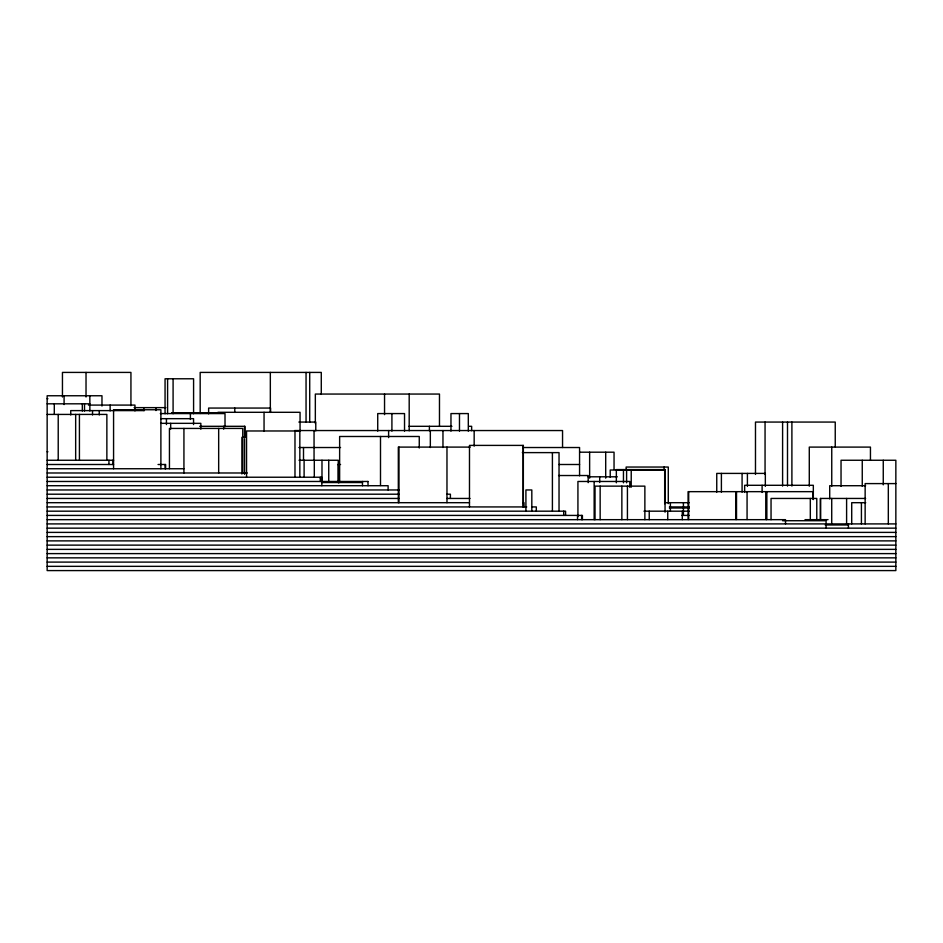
<?xml version="1.0" encoding="UTF-8"?>
<svg xmlns="http://www.w3.org/2000/svg" width="943" height="943" viewBox="0 0 943 943"><rect width="100%" height="100%" fill="white"/><g stroke="black" fill="none" stroke-linecap="round" stroke-linejoin="round"><path stroke-width="1.41" d="M47.15 398.724L47.916 398.724M47.15 403.816L89.88 403.816M88.418 405.089L134.955 405.089L134.955 410.912M134.106 407.635L165.874 407.635M144.432 410.606L70.737 410.606L70.737 414.979M217.939 412.303L300.051 412.303L300.051 431.246M171.591 412.728L218.139 412.728M160.322 413.576L225.012 413.576L225.012 426.802M47.15 414.425L106.865 414.425L106.865 460.255M160.664 418.668L193.551 418.668L193.551 424.562M298.848 422.063L315.775 422.063L315.775 430.88M160.605 423.336L200.835 423.336L200.835 429.195M199.692 426.307L245.003 426.307L245.003 437.623M408.92 426.307L451.933 426.307M468.73 426.307L471.641 426.307L471.641 430.715M294.57 430.55L562.547 430.55L562.547 447.524M246.229 437.34L241.891 437.34L241.891 473.987M470.251 447.1L398.323 447.1L398.323 502.69M298.943 447.524L340.553 447.524M522.776 447.524L579.568 447.524L579.568 475.814M47.15 451.768L47.916 451.768M579.827 452.192L614.046 452.192L614.046 469.508M522.328 452.616L559.034 452.616L559.034 510.917M47.15 460.255L113.62 460.255M299.025 460.255L338.254 460.255L338.254 481.472M47.15 464.498L113.573 464.498M158.047 464.498L165.626 464.498L165.626 468.742M337.606 464.498L340.553 464.498M558.94 464.498L579.568 464.498M47.15 468.742L183.932 468.742M47.15 472.985L247.29 472.985M558.562 475.531L588.184 475.531L588.184 482.651M587.961 476.804L617.311 476.804M47.15 477.229L321.834 477.229L321.834 485.716M320.325 478.29L321.834 478.29M47.15 481.472L368.053 481.472M321.834 482.533L362.477 482.533M895.85 483.594L865.144 483.594L865.144 523.907M47.15 485.716L388.115 485.716L388.115 489.959M865.615 485.716L829.71 485.716L829.71 498.941M47.15 489.959L398.972 489.959M813.42 491.657L688.095 491.657L688.095 519.51M47.15 494.203L398.972 494.203M446.97 494.203L450.4 494.203L450.4 498.446M47.15 498.446L398.972 498.446M446.97 498.446L470.015 498.446M865.615 498.446L820.327 498.446L820.327 519.664M47.15 502.69L469.484 502.69M522.717 502.69L523.966 502.69L523.966 506.933M664.638 502.69L689.262 502.69M865.709 502.69L851.718 502.69L851.718 523.907M47.15 506.933L526.724 506.933M531.817 506.933L536.319 506.933L536.319 511.177M669.389 506.933L689.262 506.933M669.389 507.994L689.262 507.994M47.15 511.177L565.588 511.177L565.588 515.42M643.951 511.177L689.262 511.177M47.15 515.42L582.42 515.42L582.42 519.664M681.777 515.42L689.203 515.42M47.15 519.664L785.519 519.664L785.519 523.907M805.004 519.664L828.048 519.664M782.572 520.725L826.08 520.725L826.08 528.151M47.15 523.907L895.85 523.907M825.231 524.968L848.429 524.968M47.15 528.151L895.85 528.151M47.15 532.394L895.85 532.394M47.15 536.638L895.85 536.638M47.15 540.881L895.85 540.881M47.15 545.125L895.85 545.125M47.15 549.368L895.85 549.368M47.15 553.612L895.85 553.612M47.15 557.855L895.85 557.855M47.15 562.099L895.85 562.099M47.15 566.342L895.85 566.342M888.318 483.594L888.318 523.907M883.261 460.255L883.261 484.843M870.448 460.137L870.448 447.1L809.283 447.1L809.283 486.223M862.256 460.255L862.256 486.293M861.419 502.69L861.419 523.907M848.429 523.907L848.429 528.151M846.602 498.446L846.602 523.907M841.038 486.293L841.038 460.255L895.85 460.255L895.85 570.586L47.15 570.586L47.15 395.754L101.974 395.754L101.974 406.044M835.239 446.793L835.239 422.063L755.484 422.063L755.484 474.435M831.75 447.1L831.75 486.223M831.726 498.446L831.726 523.907M820.646 498.446L820.646 519.664M816.779 519.664L816.779 498.446L771.044 498.446L771.044 519.664M813.326 499.59L813.326 485.291L744.652 485.291L744.652 492.446M812.89 491.657L812.89 498.988M810.32 498.446L810.32 519.664M791.896 422.063L791.896 486.081M787.499 422.063L787.499 486.081M782.596 422.063L782.596 486.081M766.659 491.657L766.659 519.51M766.494 491.657L766.494 519.51M766.022 491.657L766.022 519.51M765.339 486.399L765.339 473.41L716.751 473.41L716.751 492.163M765.056 422.063L765.056 474.435M762.109 485.291L762.109 492.446M747.41 473.41L747.41 486.399M747.068 491.657L747.068 519.51M742.082 473.41L742.082 492.163M736.518 491.657L736.518 519.51M735.799 491.657L735.799 519.51M721.395 473.41L721.395 492.163M688.685 491.657L688.685 519.51M683.416 502.69L683.416 506.933M683.416 507.994L683.416 515.42M682.284 511.177L682.284 519.664M670.39 502.69L670.39 511.177M668.281 503.586L668.281 467.044L626.14 467.044L626.14 469.968M667.75 511.177L667.75 519.664M665.051 512.167L665.051 469.59L616.345 469.59L616.345 482.804M664.933 503.597L664.933 470.015L610.215 470.015L610.215 477.311M664.674 470.015L664.674 503.597M664.084 467.044L664.084 469.968M649.232 511.177L649.232 519.664M644.871 519.664L644.871 486.14L595.033 486.14L595.033 519.664M631.221 469.59L631.221 487.201M629.806 487.342L629.806 481.472L577.929 481.472L577.929 516.729M627.425 486.14L627.425 519.664M626.6 469.59L626.6 482.804M623.464 469.59L623.464 482.804M621.861 486.14L621.861 519.664M605.701 452.192L605.701 478.16M600.149 486.14L600.149 519.664M599.701 476.804L599.701 482.521M594.149 481.472L594.149 519.664M589.634 452.192L589.634 478.16M581.642 515.42L581.642 519.664M577.529 515.42L577.529 519.664M563.702 511.177L563.702 515.42M552.409 452.616L552.409 510.917M531.817 511.177L531.817 489.959L525.911 489.959L525.911 511.177M523.341 506.933L523.341 445.402L469.484 445.402L469.484 506.933M523.153 445.402L523.153 506.933M474.164 430.55L474.164 446.11M468.306 431.14L468.306 413.576L450.966 413.576L450.966 431.14M459.477 413.576L459.477 431.14M446.97 447.1L446.97 502.69M442.962 430.55L442.962 447.524M439.473 426.401L439.473 394.056L315.339 394.056L315.339 423.466M430.338 430.55L430.338 447.524M429.395 426.307L429.395 430.715M419.258 448.019L419.258 436.491L339.633 436.491L339.633 482.592M409.191 394.056L409.191 430.81M404.535 431.14L404.535 413.576L377.73 413.576L377.73 431.14M398.972 447.1L398.972 502.69M391.911 413.576L391.911 431.14M388.61 430.55L388.61 437.623M384.544 394.056L384.544 414.637M380.5 436.491L380.5 485.48M367.982 481.472L368.053 485.716M362.477 481.472L362.477 485.716M338.443 464.498L338.443 482.887M328.742 460.255L328.742 481.472M321.987 460.255L321.987 481.472M321.28 394.422L321.28 372.414L200.175 372.414L200.175 413.494M320.325 477.229L320.325 481.472M314.302 460.255L314.302 477.229M314.054 430.55L314.054 460.255M309.717 372.414L309.717 422.299M306.051 372.414L306.051 422.299M304.106 460.255L304.106 477.229M303.505 447.524L303.505 460.255M299.839 477.229L299.839 430.975L246.547 430.975L246.547 477.229M294.982 430.975L294.982 477.229M270.547 412.421L270.547 408.06L208.627 408.06L208.627 413.871M270.335 372.414L270.335 412.032M264.052 412.303L264.052 431.246M244.555 439.037L244.555 474.294M244.496 426.307L244.496 437.623M242.74 472.985L242.74 428.428L169.445 428.428L169.445 468.671M234.772 408.06L234.772 412.421M223.656 426.307L223.656 429.136M218.67 428.428L218.67 472.985M193.586 413.753L193.586 378.78L165.06 378.78L165.06 413.753M190.392 413.576L190.392 419.446M183.932 428.428L183.932 472.985M173.088 378.78L173.088 413.753M170.671 423.336L170.671 429.195M167.595 378.78L167.595 413.753M166.439 418.668L166.439 424.562M165.108 464.498L165.108 468.742M160.888 468.742L160.888 409.757L113.573 409.757L113.573 468.742M155.949 407.635L155.949 410.559M143.843 407.635L143.843 410.559M130.936 405.679L130.936 372.414L62.45 372.414L62.45 397.003M112.924 460.255L112.924 464.498M110.131 405.089L110.131 410.912M108.94 460.255L108.94 464.498M99.274 410.606L99.274 414.979M92.52 410.606L92.52 414.979M89.821 395.754L89.88 411.054M86.025 372.414L86.025 397.003M84.516 403.816L84.516 411.054M82.324 403.816L82.324 411.054M79.424 414.425L79.424 460.255M75.664 414.425L75.664 460.255M64.089 395.754L64.089 404.571M58.218 414.425L58.218 460.255M54.293 403.816L54.293 413.942"/></g></svg>
